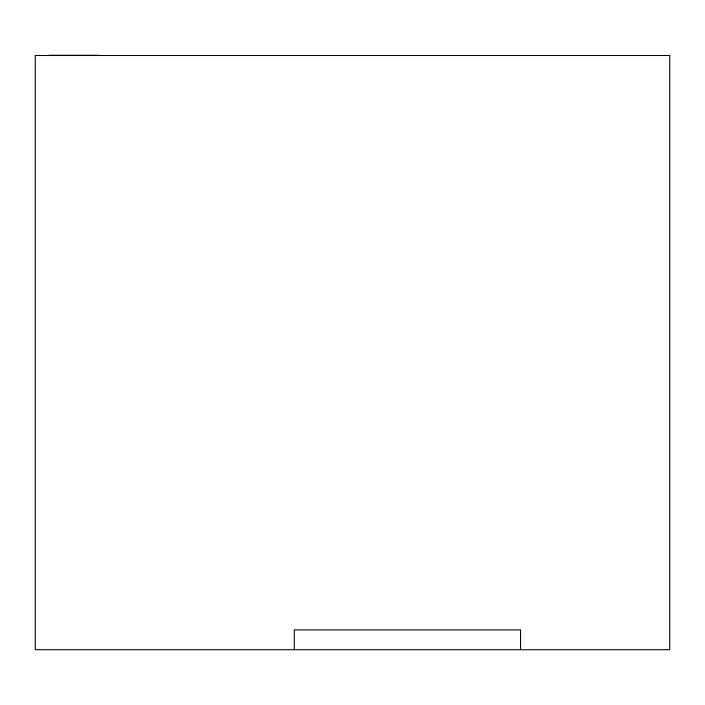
<?xml version="1.0" encoding="UTF-8"?>
<svg xmlns="http://www.w3.org/2000/svg" width="705" height="705" viewBox="0 0 705 705"><rect width="100%" height="100%" fill="white"/><g stroke="black" fill="none" stroke-linecap="round" stroke-linejoin="round"><path stroke-width="1.06" d="M49.517 55.29L98.083 55.29M520.572 649.71L520.572 629.882L294.302 629.882L294.302 649.71M669.75 55.492L35.25 55.492L35.25 649.71L669.75 649.71L669.75 55.492"/></g></svg>
